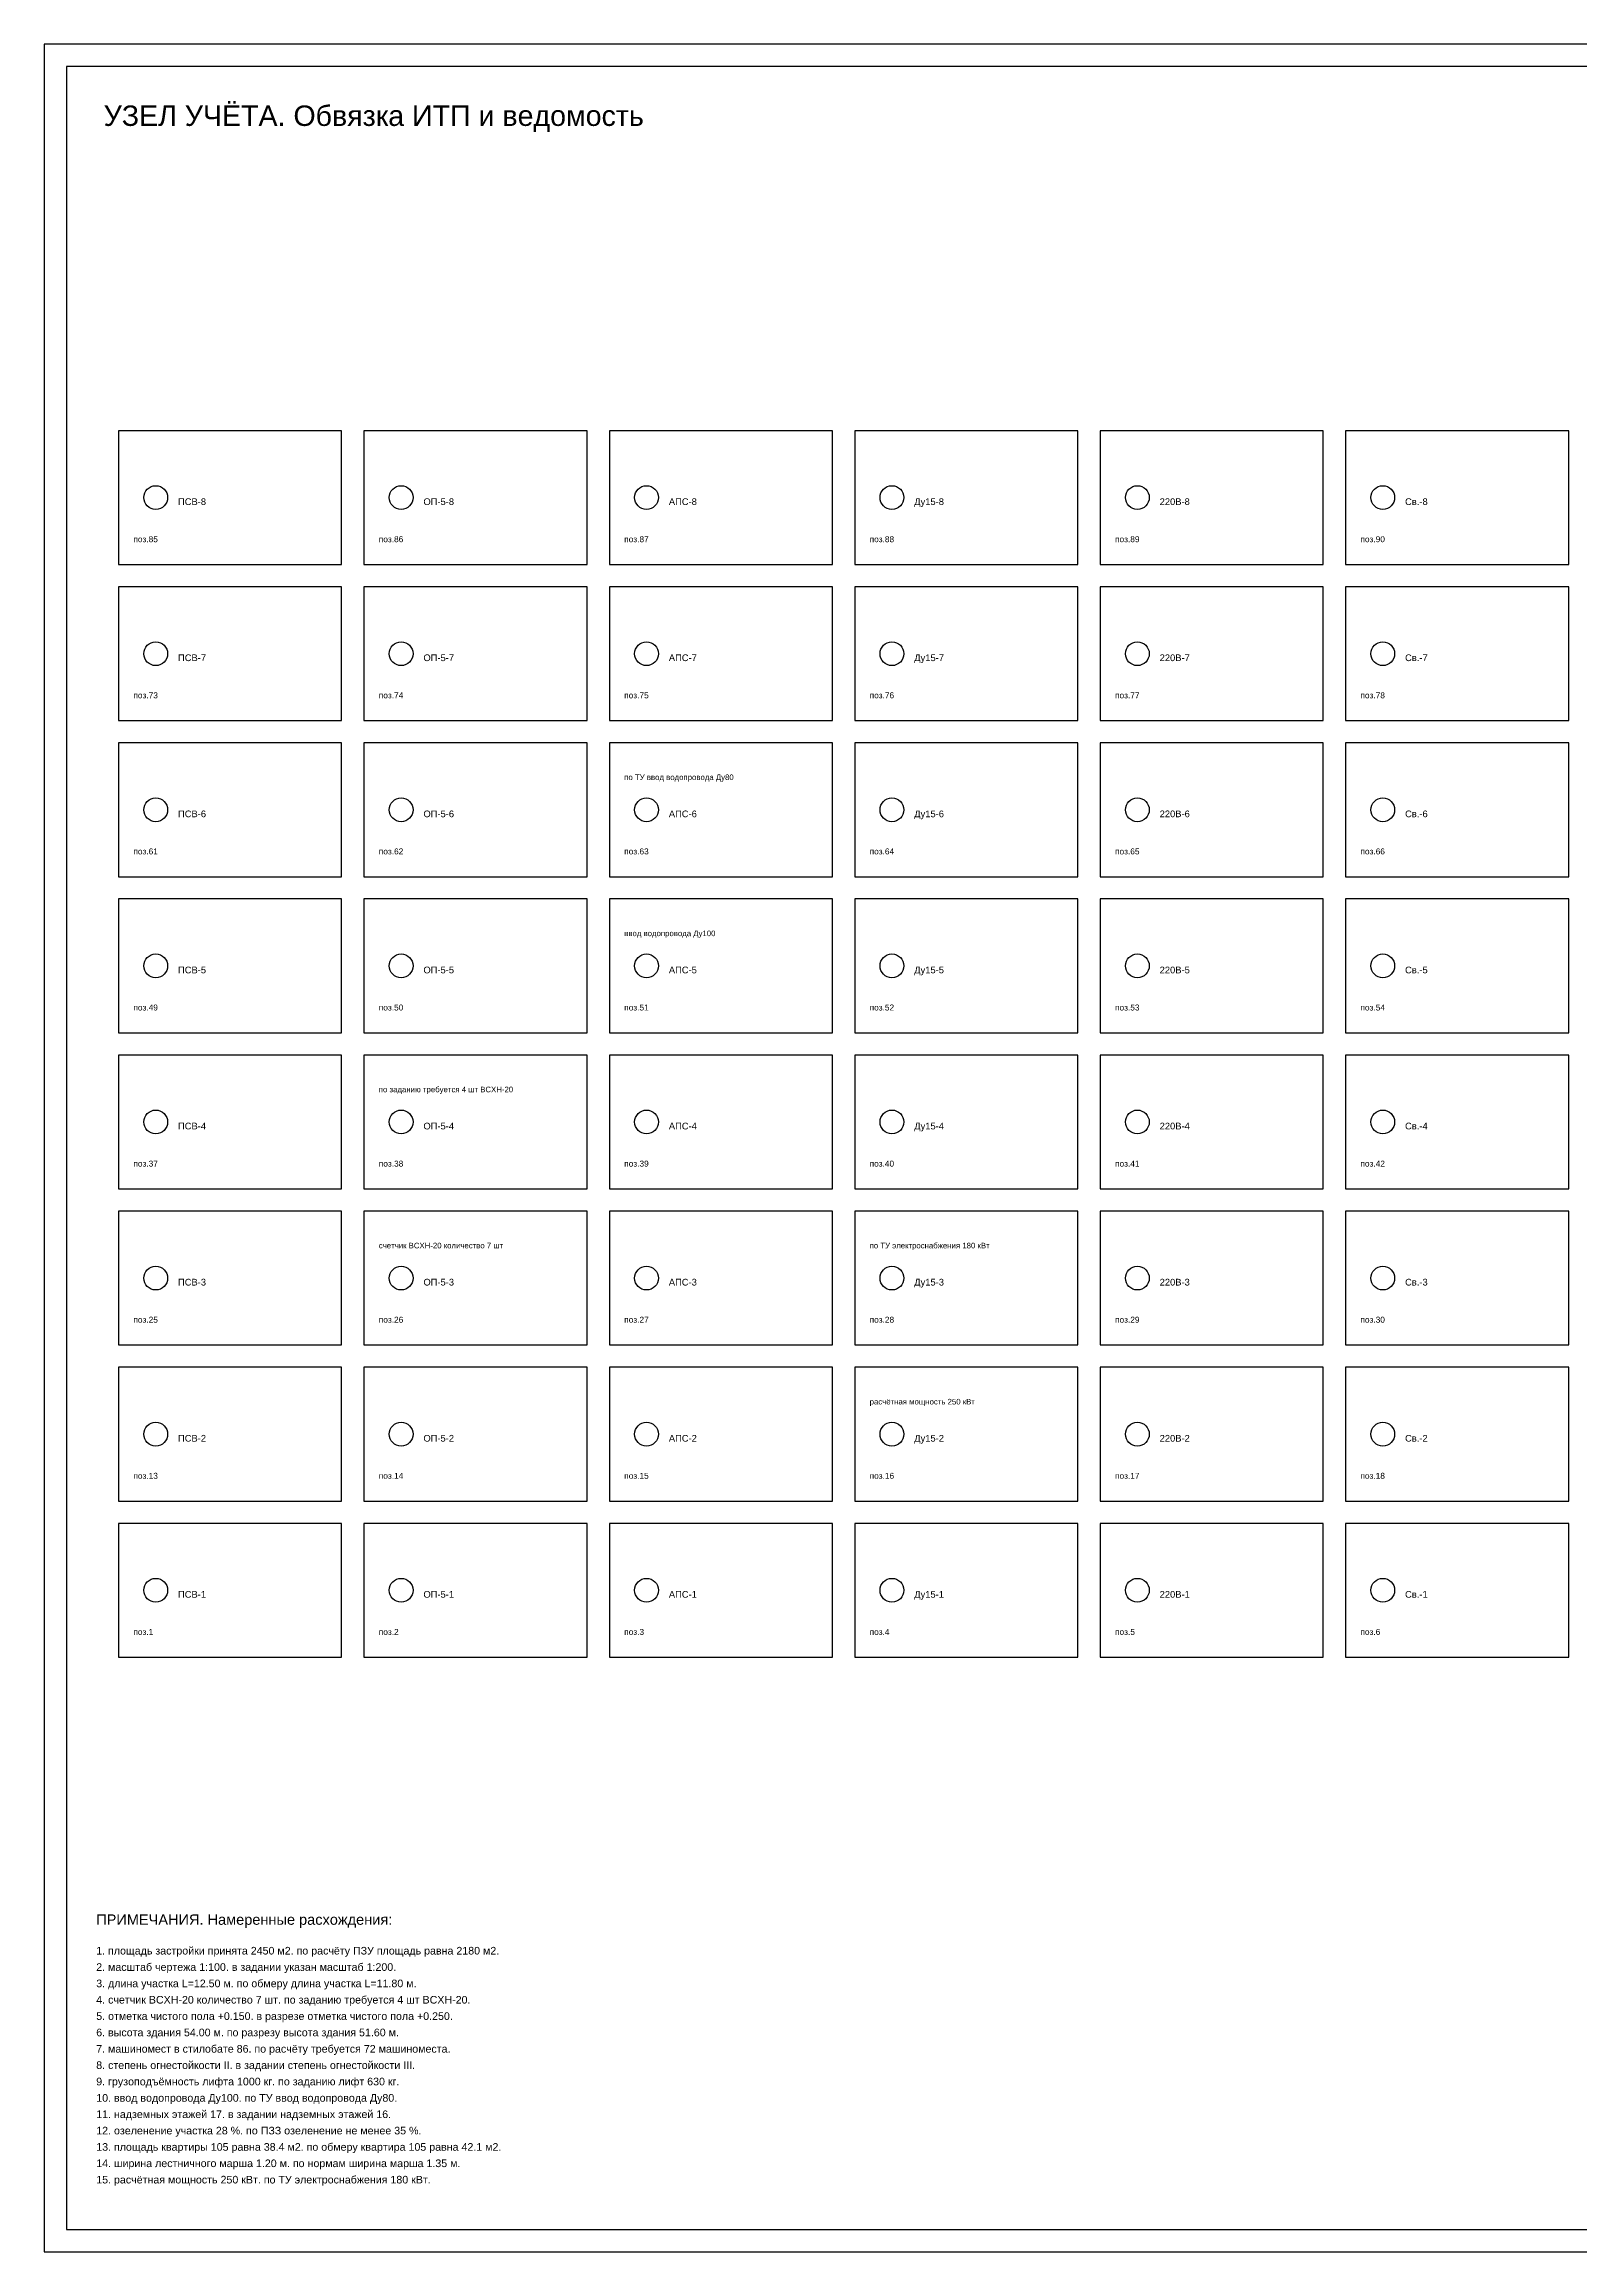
# Model space of a CAD drawing. Header units: millimetres. Extents: x 0 to 7008, y 0 to 594.
# Drawn here: x 6167 to 6580, y 0 to 594 of the extents above; entities that cross this region are included whole.
import ezdxf

# ---------------------------------------------------------------- set-up
doc = ezdxf.new("R2010")
doc.units = ezdxf.units.MM
doc.layers.add('GRAPH', color=7, linetype='Continuous')
doc.layers.add('TEXT', color=2, linetype='Continuous')
doc.styles.get("Standard").update_dxf_attribs({"font": 'arial.ttf'})

msp = doc.modelspace()

# ---------------------------------------------------------------- linework, layer by layer
at = {"layer": 'GRAPH'}
for p, q in [((7002, 588), (6173, 588)), ((6173, 588), (6173, 6)), ((6247, 490), (6187, 490)), ((6187, 490), (6187, 454)), ((6247, 454), (6247, 490)), ((6313, 490), (6253, 490)), ((6253, 490), (6253, 454)), ((6313, 454), (6313, 490)), ((6379, 490), (6319, 490)), ((6319, 490), (6319, 454)), ((6379, 454), (6379, 490)), ((6445, 490), (6385, 490)), ((6385, 490), (6385, 454)), ((6445, 454), (6445, 490)), ((6511, 490), (6451, 490)), ((6451, 490), (6451, 454)), ((6511, 454), (6511, 490)), ((6577, 490), (6517, 490)), ((6517, 490), (6517, 454)), ((6577, 454), (6577, 490)), ((6187, 454), (6247, 454)), ((6253, 454), (6313, 454)), ((6319, 454), (6379, 454)), ((6385, 454), (6445, 454)), ((6451, 454), (6511, 454)), ((6517, 454), (6577, 454)), ((6247, 448), (6187, 448)), ((6187, 448), (6187, 412)), ((6247, 412), (6247, 448)), ((6313, 448), (6253, 448)), ((6253, 448), (6253, 412)), ((6313, 412), (6313, 448)), ((6379, 448), (6319, 448)), ((6319, 448), (6319, 412)), ((6379, 412), (6379, 448)), ((6445, 448), (6385, 448)), ((6385, 448), (6385, 412)), ((6445, 412), (6445, 448)), ((6511, 448), (6451, 448)), ((6451, 448), (6451, 412)), ((6511, 412), (6511, 448)), ((6577, 448), (6517, 448)), ((6517, 448), (6517, 412)), ((6577, 412), (6577, 448)), ((6187, 412), (6247, 412)), ((6253, 412), (6313, 412)), ((6319, 412), (6379, 412)), ((6385, 412), (6445, 412)), ((6451, 412), (6511, 412)), ((6517, 412), (6577, 412)), ((6247, 406), (6187, 406)), ((6187, 406), (6187, 370)), ((6247, 370), (6247, 406)), ((6313, 406), (6253, 406)), ((6253, 406), (6253, 370)), ((6313, 370), (6313, 406)), ((6379, 406), (6319, 406)), ((6319, 406), (6319, 370)), ((6379, 370), (6379, 406)), ((6445, 406), (6385, 406)), ((6385, 406), (6385, 370)), ((6445, 370), (6445, 406)), ((6511, 406), (6451, 406)), ((6451, 406), (6451, 370)), ((6511, 370), (6511, 406)), ((6577, 406), (6517, 406)), ((6517, 406), (6517, 370)), ((6577, 370), (6577, 406)), ((6187, 370), (6247, 370)), ((6253, 370), (6313, 370)), ((6319, 370), (6379, 370)), ((6385, 370), (6445, 370)), ((6451, 370), (6511, 370)), ((6517, 370), (6577, 370)), ((6247, 364), (6187, 364)), ((6187, 364), (6187, 328)), ((6247, 328), (6247, 364)), ((6313, 364), (6253, 364)), ((6253, 364), (6253, 328)), ((6313, 328), (6313, 364)), ((6379, 364), (6319, 364)), ((6319, 364), (6319, 328)), ((6379, 328), (6379, 364)), ((6445, 364), (6385, 364)), ((6385, 364), (6385, 328)), ((6445, 328), (6445, 364)), ((6511, 364), (6451, 364)), ((6451, 364), (6451, 328)), ((6511, 328), (6511, 364)), ((6577, 364), (6517, 364)), ((6517, 364), (6517, 328)), ((6577, 328), (6577, 364)), ((6187, 328), (6247, 328)), ((6253, 328), (6313, 328)), ((6319, 328), (6379, 328)), ((6385, 328), (6445, 328)), ((6451, 328), (6511, 328)), ((6517, 328), (6577, 328)), ((6247, 322), (6187, 322)), ((6187, 322), (6187, 286)), ((6247, 286), (6247, 322)), ((6313, 322), (6253, 322)), ((6253, 322), (6253, 286)), ((6313, 286), (6313, 322)), ((6379, 322), (6319, 322)), ((6319, 322), (6319, 286)), ((6379, 286), (6379, 322)), ((6445, 322), (6385, 322)), ((6385, 322), (6385, 286)), ((6445, 286), (6445, 322)), ((6511, 322), (6451, 322)), ((6451, 322), (6451, 286)), ((6511, 286), (6511, 322)), ((6577, 322), (6517, 322)), ((6517, 322), (6517, 286)), ((6577, 286), (6577, 322)), ((6187, 286), (6247, 286)), ((6253, 286), (6313, 286)), ((6319, 286), (6379, 286)), ((6385, 286), (6445, 286)), ((6451, 286), (6511, 286)), ((6517, 286), (6577, 286)), ((6247, 280), (6187, 280)), ((6187, 280), (6187, 244)), ((6247, 244), (6247, 280)), ((6313, 280), (6253, 280)), ((6253, 280), (6253, 244)), ((6313, 244), (6313, 280)), ((6379, 280), (6319, 280)), ((6319, 280), (6319, 244)), ((6379, 244), (6379, 280)), ((6445, 280), (6385, 280)), ((6385, 280), (6385, 244)), ((6445, 244), (6445, 280)), ((6511, 280), (6451, 280)), ((6451, 280), (6451, 244)), ((6511, 244), (6511, 280)), ((6577, 280), (6517, 280)), ((6517, 280), (6517, 244)), ((6577, 244), (6577, 280)), ((6187, 244), (6247, 244)), ((6253, 244), (6313, 244)), ((6319, 244), (6379, 244)), ((6385, 244), (6445, 244)), ((6451, 244), (6511, 244)), ((6517, 244), (6577, 244)), ((6247, 238), (6187, 238)), ((6187, 238), (6187, 202)), ((6247, 202), (6247, 238)), ((6313, 238), (6253, 238)), ((6253, 238), (6253, 202)), ((6313, 202), (6313, 238)), ((6379, 238), (6319, 238)), ((6319, 238), (6319, 202)), ((6379, 202), (6379, 238)), ((6445, 238), (6385, 238)), ((6385, 238), (6385, 202)), ((6445, 202), (6445, 238)), ((6511, 238), (6451, 238)), ((6451, 238), (6451, 202)), ((6511, 202), (6511, 238)), ((6577, 238), (6517, 238)), ((6517, 238), (6517, 202)), ((6577, 202), (6577, 238)), ((6187, 202), (6247, 202)), ((6253, 202), (6313, 202)), ((6319, 202), (6379, 202)), ((6385, 202), (6445, 202)), ((6451, 202), (6511, 202)), ((6517, 202), (6577, 202)), ((6247, 196), (6187, 196)), ((6187, 196), (6187, 160)), ((6247, 160), (6247, 196)), ((6313, 196), (6253, 196)), ((6253, 196), (6253, 160)), ((6313, 160), (6313, 196)), ((6379, 196), (6319, 196)), ((6319, 196), (6319, 160)), ((6379, 160), (6379, 196)), ((6445, 196), (6385, 196)), ((6385, 196), (6385, 160)), ((6445, 160), (6445, 196)), ((6511, 196), (6451, 196)), ((6451, 196), (6451, 160)), ((6511, 160), (6511, 196)), ((6577, 196), (6517, 196)), ((6517, 196), (6517, 160)), ((6577, 160), (6577, 196)), ((6187, 160), (6247, 160)), ((6253, 160), (6313, 160)), ((6319, 160), (6379, 160)), ((6385, 160), (6445, 160)), ((6451, 160), (6511, 160)), ((6517, 160), (6577, 160)), ((6173, 6), (7002, 6))]:
    msp.add_line(p, q, dxfattribs=at)
msp.add_lwpolyline([(6167, 0), (7008, 0), (7008, 594), (6167, 594)], close=True, dxfattribs=at)
for centre in [(6197, 472), (6263, 472), (6329, 472), (6395, 472), (6461, 472), (6527, 472), (6197, 430), (6263, 430), (6329, 430), (6395, 430), (6461, 430), (6527, 430), (6197, 388), (6263, 388), (6329, 388), (6395, 388), (6461, 388), (6527, 388), (6197, 346), (6263, 346), (6329, 346), (6395, 346), (6461, 346), (6527, 346), (6197, 304), (6263, 304), (6329, 304), (6395, 304), (6461, 304), (6527, 304), (6197, 262), (6263, 262), (6329, 262), (6395, 262), (6461, 262), (6527, 262), (6197, 220), (6263, 220), (6329, 220), (6395, 220), (6461, 220), (6527, 220), (6197, 178), (6263, 178), (6329, 178), (6395, 178), (6461, 178), (6527, 178)]:
    msp.add_circle(centre, 3.2, dxfattribs=at)

# ---------------------------------------------------------------- texts
at = {"layer": 'TEXT'}
for s, height, p in [('УЗЕЛ УЧЁТА. Обвязка ИТП и ведомость', 5.5, (6183, 572)), ('ПСВ-8', 1.8, (6203, 470)), ('ОП-5-8', 1.8, (6269, 470)), ('АПС-8', 1.8, (6335, 470)), ('Ду15-8', 1.8, (6401, 470)), ('220В-8', 1.8, (6467, 470)), ('Св.-8', 1.8, (6533, 470)), ('поз.85', 1.6, (6191, 460)), ('поз.86', 1.6, (6257, 460)), ('поз.87', 1.6, (6323, 460)), ('поз.88', 1.6, (6389, 460)), ('поз.89', 1.6, (6455, 460)), ('поз.90', 1.6, (6521, 460)), ('ПСВ-7', 1.8, (6203, 428)), ('ОП-5-7', 1.8, (6269, 428)), ('АПС-7', 1.8, (6335, 428)), ('Ду15-7', 1.8, (6401, 428)), ('220В-7', 1.8, (6467, 428)), ('Св.-7', 1.8, (6533, 428)), ('поз.73', 1.6, (6191, 418)), ('поз.74', 1.6, (6257, 418)), ('поз.75', 1.6, (6323, 418)), ('поз.76', 1.6, (6389, 418)), ('поз.77', 1.6, (6455, 418)), ('поз.78', 1.6, (6521, 418)), ('по ТУ ввод водопровода Ду80', 1.5, (6323, 396)), ('ПСВ-6', 1.8, (6203, 386)), ('ОП-5-6', 1.8, (6269, 386)), ('АПС-6', 1.8, (6335, 386)), ('Ду15-6', 1.8, (6401, 386)), ('220В-6', 1.8, (6467, 386)), ('Св.-6', 1.8, (6533, 386)), ('поз.61', 1.6, (6191, 376)), ('поз.62', 1.6, (6257, 376)), ('поз.63', 1.6, (6323, 376)), ('поз.64', 1.6, (6389, 376)), ('поз.65', 1.6, (6455, 376)), ('поз.66', 1.6, (6521, 376)), ('ввод водопровода Ду100', 1.5, (6323, 354)), ('ПСВ-5', 1.8, (6203, 344)), ('ОП-5-5', 1.8, (6269, 344)), ('АПС-5', 1.8, (6335, 344)), ('Ду15-5', 1.8, (6401, 344)), ('220В-5', 1.8, (6467, 344)), ('Св.-5', 1.8, (6533, 344)), ('поз.49', 1.6, (6191, 334)), ('поз.50', 1.6, (6257, 334)), ('поз.51', 1.6, (6323, 334)), ('поз.52', 1.6, (6389, 334)), ('поз.53', 1.6, (6455, 334)), ('поз.54', 1.6, (6521, 334)), ('по заданию требуется 4 шт ВСХН-20', 1.5, (6257, 312)), ('ПСВ-4', 1.8, (6203, 302)), ('ОП-5-4', 1.8, (6269, 302)), ('АПС-4', 1.8, (6335, 302)), ('Ду15-4', 1.8, (6401, 302)), ('220В-4', 1.8, (6467, 302)), ('Св.-4', 1.8, (6533, 302)), ('поз.37', 1.6, (6191, 292)), ('поз.38', 1.6, (6257, 292)), ('поз.39', 1.6, (6323, 292)), ('поз.40', 1.6, (6389, 292)), ('поз.41', 1.6, (6455, 292)), ('поз.42', 1.6, (6521, 292)), ('счетчик ВСХН-20 количество 7 шт', 1.5, (6257, 270)), ('по ТУ электроснабжения 180 кВт', 1.5, (6389, 270)), ('ПСВ-3', 1.8, (6203, 260)), ('ОП-5-3', 1.8, (6269, 260)), ('АПС-3', 1.8, (6335, 260)), ('Ду15-3', 1.8, (6401, 260)), ('220В-3', 1.8, (6467, 260)), ('Св.-3', 1.8, (6533, 260)), ('поз.25', 1.6, (6191, 250)), ('поз.26', 1.6, (6257, 250)), ('поз.27', 1.6, (6323, 250)), ('поз.28', 1.6, (6389, 250)), ('поз.29', 1.6, (6455, 250)), ('поз.30', 1.6, (6521, 250)), ('расчётная мощность 250 кВт', 1.5, (6389, 228)), ('ПСВ-2', 1.8, (6203, 218)), ('ОП-5-2', 1.8, (6269, 218)), ('АПС-2', 1.8, (6335, 218)), ('Ду15-2', 1.8, (6401, 218)), ('220В-2', 1.8, (6467, 218)), ('Св.-2', 1.8, (6533, 218)), ('поз.13', 1.6, (6191, 208)), ('поз.14', 1.6, (6257, 208)), ('поз.15', 1.6, (6323, 208)), ('поз.16', 1.6, (6389, 208)), ('поз.17', 1.6, (6455, 208)), ('поз.18', 1.6, (6521, 208)), ('ПСВ-1', 1.8, (6203, 176)), ('ОП-5-1', 1.8, (6269, 176)), ('АПС-1', 1.8, (6335, 176)), ('Ду15-1', 1.8, (6401, 176)), ('220В-1', 1.8, (6467, 176)), ('Св.-1', 1.8, (6533, 176)), ('поз.1', 1.6, (6191, 166)), ('поз.2', 1.6, (6257, 166)), ('поз.3', 1.6, (6323, 166)), ('поз.4', 1.6, (6389, 166)), ('поз.5', 1.6, (6455, 166)), ('поз.6', 1.6, (6521, 166)), ('ПРИМЕЧАНИЯ. Намеренные расхождения:', 2.8, (6181, 88)), ('2. масштаб чертежа 1:100. в задании указан масштаб 1:200.', 2.05, (6181, 75.6)), ('1. площадь застройки принята 2450 м2. по расчёту ПЗУ площадь равна 2180 м2.', 2.05, (6181, 80)), ('3. длина участка L=12.50 м. по обмеру длина участка L=11.80 м.', 2.05, (6181, 71.2)), ('4. счетчик ВСХН-20 количество 7 шт. по заданию требуется 4 шт ВСХН-20.', 2.05, (6181, 66.8)), ('5. отметка чистого пола +0.150. в разрезе отметка чистого пола +0.250.', 2.05, (6181, 62.4)), ('6. высота здания 54.00 м. по разрезу высота здания 51.60 м.', 2.05, (6181, 58)), ('7. машиномест в стилобате 86. по расчёту требуется 72 машиноместа.', 2.05, (6181, 53.6)), ('8. степень огнестойкости II. в задании степень огнестойкости III.', 2.05, (6181, 49.2)), ('9. грузоподъёмность лифта 1000 кг. по заданию лифт 630 кг.', 2.05, (6181, 44.8)), ('10. ввод водопровода Ду100. по ТУ ввод водопровода Ду80.', 2.05, (6181, 40.4)), ('11. надземных этажей 17. в задании надземных этажей 16.', 2.05, (6181, 36)), ('12. озеленение участка 28 %. по ПЗЗ озеленение не менее 35 %.', 2.05, (6181, 31.6)), ('13. площадь квартиры 105 равна 38.4 м2. по обмеру квартира 105 равна 42.1 м2.', 2.05, (6181, 27.2)), ('14. ширина лестничного марша 1.20 м. по нормам ширина марша 1.35 м.', 2.05, (6181, 22.8)), ('15. расчётная мощность 250 кВт. по ТУ электроснабжения 180 кВт.', 2.05, (6181, 18.4))]:
    msp.add_text(s, height=height, dxfattribs=at).set_placement(p)

doc.saveas('drawing.dxf')
